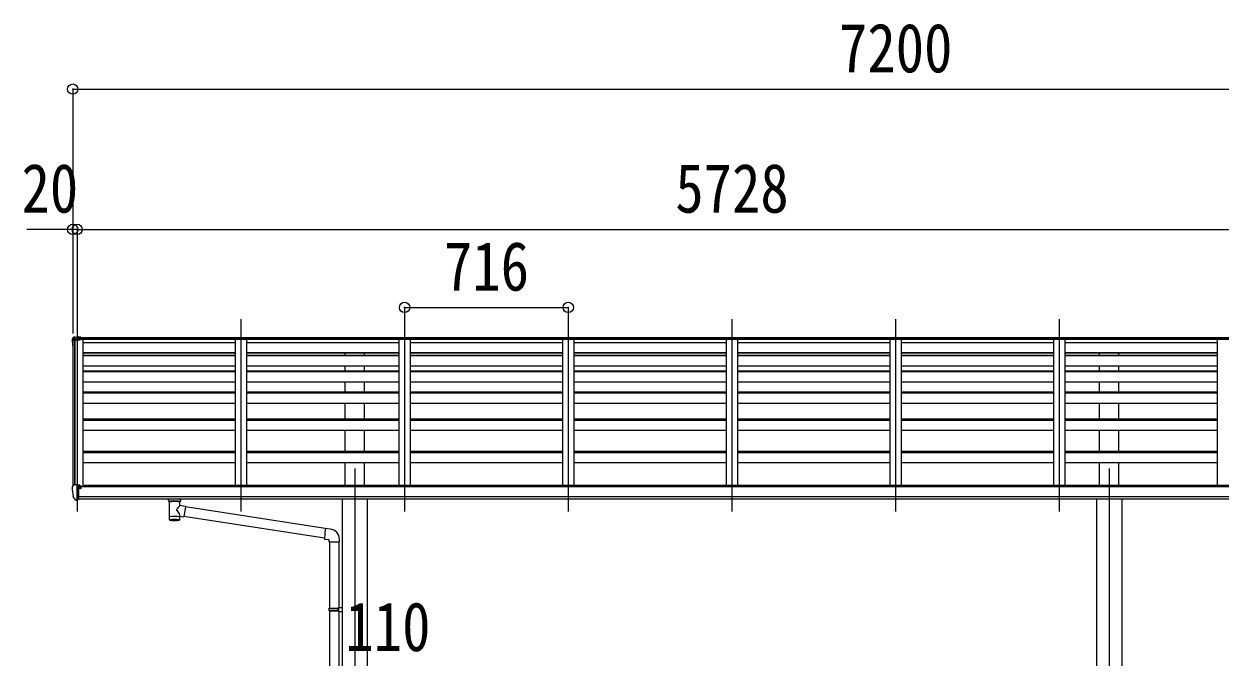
# Model space of a CAD drawing. Units: millimetres at full size. Extents: x -12578 to 12718, y -8779 to 8681.
# Drawn here: x 1707 to 6940, y -3323 to -552 of the extents above; entities that cross this region are included whole.
import ezdxf
from ezdxf.enums import TextEntityAlignment as Align

# ---------------------------------------------------------------- set-up
doc = ezdxf.new("R2010")
doc.units = ezdxf.units.MM
doc.header["$LTSCALE"] = 45
doc.header["$PDMODE"] = 32
doc.header["$PDSIZE"] = 45
for name, color, linetype, lineweight in [('0-1_本体', 4, 'Continuous', 9), ('0-2_部品', 7, 'Continuous', 9), ('0-8_PARTS2', 2, 'Continuous', 9), ('0-A_寸法', 6, 'Continuous', 9)]:
    doc.layers.add(name, color=color, linetype=linetype, lineweight=lineweight)
doc.styles.add('ＭＳ ゴシック', font='')
doc.styles.get('ＭＳ ゴシック').set_extended_font_data('MS Gothic')

msp = doc.modelspace()

# ---------------------------------------------------------------- linework, layer by layer
at = {"layer": '0-1_本体'}
for p, q in [((1920.1, -1935.35), (1920.08, -2575.47)), ((1921.04, -1934.51), (1928.87, -1934.1)), ((1929.08, -1934.09), (1929.08, -2568.92)), ((1929.78, -2568.92), (1929.78, -1934.09)), ((7656.08, -1931.62), (1952.09, -1931.62)), ((7656.08, -1932.53), (1952.09, -1932.53)), ((1955.59, -1924.42), (7652.58, -1924.42)), ((7652.58, -1926), (1955.59, -1926)), ((1965.08, -1932.53), (1965.08, -2578.73)), ((2631.08, -1932.53), (2631.08, -2572.32)), ((2681.08, -1932.53), (2681.08, -2572.32)), ((3347.08, -1932.53), (3347.08, -2572.32)), ((3397.08, -1932.53), (3397.08, -2572.32)), ((4063.08, -1932.53), (4063.08, -2572.32)), ((4113.08, -1932.53), (4113.08, -2572.32)), ((4779.08, -1932.53), (4779.08, -2572.32)), ((4829.08, -1932.53), (4829.08, -2572.32)), ((5495.08, -1932.53), (5495.08, -2572.32)), ((5545.08, -1932.53), (5545.08, -2572.32)), ((6211.08, -1932.53), (6211.08, -2572.32)), ((6261.08, -1932.53), (6261.08, -2572.32)), ((6927.08, -1932.53), (6927.08, -2572.32)), ((2631.08, -1947.73), (1965.08, -1947.73)), ((3347.08, -1947.73), (2681.08, -1947.73)), ((4063.08, -1947.73), (3397.08, -1947.73)), ((4779.08, -1947.73), (4113.08, -1947.73)), ((5495.08, -1947.73), (4829.08, -1947.73)), ((6211.08, -1947.73), (5545.08, -1947.73)), ((6927.08, -1947.73), (6261.08, -1947.73)), ((2631.08, -1991.26), (1965.08, -1991.26)), ((2631.08, -1992.33), (1965.08, -1992.33)), ((2631.08, -1993.64), (1965.08, -1993.64)), ((1965.08, -2002.47), (2631.08, -2002.47)), ((2631.08, -2005.05), (1965.08, -2005.05)), ((3347.08, -1991.26), (2681.08, -1991.26)), ((3347.08, -1992.33), (2681.08, -1992.33)), ((3347.08, -1993.64), (2681.08, -1993.64)), ((2681.08, -2002.47), (3347.08, -2002.47)), ((3347.08, -2005.05), (2681.08, -2005.05)), ((3111.58, -2002.47), (3111.58, -1993.64)), ((3196.58, -2002.47), (3196.58, -1993.64)), ((4063.08, -1991.26), (3397.08, -1991.26)), ((4063.08, -1992.33), (3397.08, -1992.33)), ((4063.08, -1993.64), (3397.08, -1993.64)), ((3397.08, -2002.47), (4063.08, -2002.47)), ((4063.08, -2005.05), (3397.08, -2005.05)), ((4779.08, -1991.26), (4113.08, -1991.26)), ((4779.08, -1992.33), (4113.08, -1992.33)), ((4779.08, -1993.64), (4113.08, -1993.64)), ((4113.08, -2002.47), (4779.08, -2002.47)), ((4779.08, -2005.05), (4113.08, -2005.05)), ((5495.08, -1991.26), (4829.08, -1991.26)), ((5495.08, -1992.33), (4829.08, -1992.33)), ((5495.08, -1993.64), (4829.08, -1993.64)), ((4829.08, -2002.47), (5495.08, -2002.47)), ((5495.08, -2005.05), (4829.08, -2005.05)), ((6211.08, -1991.26), (5545.08, -1991.26)), ((6211.08, -1992.33), (5545.08, -1992.33)), ((6211.08, -1993.64), (5545.08, -1993.64)), ((5545.08, -2002.47), (6211.08, -2002.47)), ((6211.08, -2005.05), (5545.08, -2005.05)), ((6927.08, -1991.26), (6261.08, -1991.26)), ((6927.08, -1992.33), (6261.08, -1992.33)), ((6927.08, -1993.64), (6261.08, -1993.64)), ((6261.08, -2002.47), (6927.08, -2002.47)), ((6927.08, -2005.05), (6261.08, -2005.05)), ((6411.58, -2002.47), (6411.58, -1993.64)), ((6496.58, -2002.47), (6496.58, -1993.64)), ((2631.08, -2049.79), (1965.08, -2049.79)), ((1965.08, -2070.38), (2631.08, -2070.38)), ((1965.08, -2073.95), (2631.08, -2073.95)), ((3347.08, -2049.79), (2681.08, -2049.79)), ((2681.08, -2070.38), (3347.08, -2070.38)), ((2681.08, -2073.95), (3347.08, -2073.95)), ((3111.58, -2070.38), (3111.58, -2049.79)), ((3196.58, -2070.38), (3196.58, -2049.79)), ((4063.08, -2049.79), (3397.08, -2049.79)), ((3397.08, -2070.38), (4063.08, -2070.38)), ((3397.08, -2073.95), (4063.08, -2073.95)), ((4779.08, -2049.79), (4113.08, -2049.79)), ((4113.08, -2070.38), (4779.08, -2070.38)), ((4113.08, -2073.95), (4779.08, -2073.95)), ((5495.08, -2049.79), (4829.08, -2049.79)), ((4829.08, -2070.38), (5495.08, -2070.38)), ((4829.08, -2073.95), (5495.08, -2073.95)), ((6211.08, -2049.79), (5545.08, -2049.79)), ((5545.08, -2070.38), (6211.08, -2070.38)), ((5545.08, -2073.95), (6211.08, -2073.95)), ((6927.08, -2049.79), (6261.08, -2049.79)), ((6261.08, -2070.38), (6927.08, -2070.38)), ((6261.08, -2073.95), (6927.08, -2073.95)), ((6411.58, -2070.38), (6411.58, -2049.79)), ((6496.58, -2070.38), (6496.58, -2049.79)), ((1965.08, -2118.49), (2631.08, -2118.49)), ((2681.08, -2118.49), (3347.08, -2118.49)), ((3111.58, -2162.94), (3111.58, -2118.49)), ((3196.58, -2162.94), (3196.58, -2118.49)), ((3397.08, -2118.49), (4063.08, -2118.49)), ((4113.08, -2118.49), (4779.08, -2118.49)), ((4829.08, -2118.49), (5495.08, -2118.49)), ((5545.08, -2118.49), (6211.08, -2118.49)), ((6261.08, -2118.49), (6927.08, -2118.49)), ((6411.58, -2162.94), (6411.58, -2118.49)), ((6496.58, -2162.94), (6496.58, -2118.49)), ((1965.08, -2162.94), (2631.08, -2162.94)), ((2631.08, -2167.6), (1965.08, -2167.6)), ((2681.08, -2162.94), (3347.08, -2162.94)), ((3347.08, -2167.6), (2681.08, -2167.6)), ((3397.08, -2162.94), (4063.08, -2162.94)), ((4063.08, -2167.6), (3397.08, -2167.6)), ((4113.08, -2162.94), (4779.08, -2162.94)), ((4779.08, -2167.6), (4113.08, -2167.6)), ((4829.08, -2162.94), (5495.08, -2162.94)), ((5495.08, -2167.6), (4829.08, -2167.6)), ((5545.08, -2162.94), (6211.08, -2162.94)), ((6211.08, -2167.6), (5545.08, -2167.6)), ((6261.08, -2162.94), (6927.08, -2162.94)), ((6927.08, -2167.6), (6261.08, -2167.6)), ((1965.08, -2211.87), (2631.08, -2211.87)), ((2681.08, -2211.87), (3347.08, -2211.87)), ((3111.58, -2280.14), (3111.58, -2211.87)), ((3196.58, -2280.14), (3196.58, -2211.87)), ((3397.08, -2211.87), (4063.08, -2211.87)), ((4113.08, -2211.87), (4779.08, -2211.87)), ((4829.08, -2211.87), (5495.08, -2211.87)), ((5545.08, -2211.87), (6211.08, -2211.87)), ((6261.08, -2211.87), (6927.08, -2211.87)), ((6411.58, -2280.14), (6411.58, -2211.87)), ((6496.58, -2280.14), (6496.58, -2211.87)), ((1965.08, -2280.14), (2631.08, -2280.14)), ((1965.08, -2285.87), (2631.08, -2285.87)), ((2681.08, -2280.14), (3347.08, -2280.14)), ((2681.08, -2285.87), (3347.08, -2285.87)), ((3397.08, -2280.14), (4063.08, -2280.14)), ((3397.08, -2285.87), (4063.08, -2285.87)), ((4113.08, -2280.14), (4779.08, -2280.14)), ((4113.08, -2285.87), (4779.08, -2285.87)), ((4829.08, -2280.14), (5495.08, -2280.14)), ((4829.08, -2285.87), (5495.08, -2285.87)), ((5545.08, -2280.14), (6211.08, -2280.14)), ((5545.08, -2285.87), (6211.08, -2285.87)), ((6261.08, -2280.14), (6927.08, -2280.14)), ((6261.08, -2285.87), (6927.08, -2285.87)), ((1965.08, -2329.81), (2631.08, -2329.81)), ((2681.08, -2329.81), (3347.08, -2329.81)), ((3111.58, -2421.54), (3111.58, -2329.81)), ((3196.58, -2421.54), (3196.58, -2329.81)), ((3397.08, -2329.81), (4063.08, -2329.81)), ((4113.08, -2329.81), (4779.08, -2329.81)), ((4829.08, -2329.81), (5495.08, -2329.81)), ((5545.08, -2329.81), (6211.08, -2329.81)), ((6261.08, -2329.81), (6927.08, -2329.81)), ((6411.58, -2421.54), (6411.58, -2329.81)), ((6496.58, -2421.54), (6496.58, -2329.81)), ((1965.08, -2421.54), (2631.08, -2421.54)), ((1965.08, -2428.34), (2631.08, -2428.34)), ((2681.08, -2421.54), (3347.08, -2421.54)), ((2681.08, -2428.34), (3347.08, -2428.34)), ((3397.08, -2421.54), (4063.08, -2421.54)), ((3397.08, -2428.34), (4063.08, -2428.34)), ((4113.08, -2421.54), (4779.08, -2421.54)), ((4113.08, -2428.34), (4779.08, -2428.34)), ((4829.08, -2421.54), (5495.08, -2421.54)), ((4829.08, -2428.34), (5495.08, -2428.34)), ((5545.08, -2421.54), (6211.08, -2421.54)), ((5545.08, -2428.34), (6211.08, -2428.34)), ((6261.08, -2421.54), (6927.08, -2421.54)), ((6261.08, -2428.34), (6927.08, -2428.34)), ((1965.08, -2471.89), (2631.08, -2471.89)), ((2681.08, -2471.89), (3347.08, -2471.89)), ((3111.58, -2572.32), (3111.58, -2471.89)), ((3196.58, -2572.32), (3196.58, -2471.89)), ((3397.08, -2471.89), (4063.08, -2471.89)), ((4113.08, -2471.89), (4779.08, -2471.89)), ((4829.08, -2471.89), (5495.08, -2471.89)), ((5545.08, -2471.89), (6211.08, -2471.89)), ((6261.08, -2471.89), (6927.08, -2471.89)), ((6411.58, -2572.32), (6411.58, -2471.89)), ((6496.58, -2572.32), (6496.58, -2471.89)), ((7661.58, -2578.73), (1946.58, -2578.73)), ((7638.08, -2572.32), (1970.08, -2572.32)), ((1970.08, -2578.73), (1970.08, -2572.4)), ((1946.58, -2620.33), (7661.58, -2620.33)), ((7661.58, -2632.17), (1946.58, -2632.1)), ((3099.08, -2632.11), (3099.08, -5785.23)), ((3209.08, -2632.12), (3209.08, -5785.23)), ((6399.08, -2632.16), (6399.08, -5785.23)), ((6509.08, -2632.16), (6509.08, -5785.23))]:
    msp.add_line(p, q, dxfattribs=at)
msp.add_circle((1954.06, -2583.84), 3, dxfattribs=at)
msp.add_arc((1921.09, -1935.51), 1, 93, 173.32986, dxfattribs=at)
at = {"layer": '0-2_部品'}
for p, q in [((1918.09, -1931.91), (1918.09, -1936)), ((1918.09, -1936.68), (1918.09, -1936)), ((1923.11, -1923.76), (1918.63, -1930.19)), ((1918.63, -1930.19), (1918.63, -1933.71)), ((1919.59, -1936.68), (1919.59, -1936)), ((1924.29, -1925.2), (1919.87, -1932.61)), ((1928.98, -1931.93), (1920.93, -1932.32)), ((1928.98, -1932.59), (1920.93, -1933.01)), ((1921.01, -1934.51), (1929.02, -1934.09)), ((1930.12, -1922.95), (1923.87, -1923.34)), ((1924.29, -1925.2), (1940.09, -1924.36)), ((1924.43, -1924.07), (1924.43, -1924.8)), ((1928.98, -1932.59), (1952.09, -1931.19)), ((1929.02, -1934.09), (1952.09, -1934.09)), ((1940.09, -1922.35), (1936.05, -1922.59)), ((1940.09, -1923.12), (1940.09, -1922.35)), ((1955.59, -1923.29), (1940.09, -1922.35)), ((1940.09, -1922.35), (1940.09, -1923.12)), ((1940.09, -1923.12), (1940.09, -1923.84)), ((1940.09, -1926.76), (1940.09, -1924.36)), ((1955.59, -1925.18), (1940.09, -1924.36)), ((1955.59, -1927.58), (1952.09, -1927.4)), ((1955.59, -1928.88), (1952.09, -1928.88)), ((1952.09, -1931.19), (1952.09, -1934.09)), ((1955.59, -1923.29), (1955.59, -1924.06)), ((1955.59, -1924.06), (1955.59, -1924.79)), ((1955.59, -1924.79), (1955.59, -1925.18)), ((1955.59, -1925.18), (1955.59, -1927.58)), ((1955.59, -1928.88), (1955.59, -1927.58)), ((1918.08, -2578.29), (1918.08, -2578.92)), ((1924.99, -2569.49), (1920.93, -2575.3)), ((1940.08, -2637.42), (1940.08, -2568.92)), ((1941.58, -2569.84), (1940.08, -2569.84)), ((1946.58, -2578.65), (1940.08, -2578.26)), ((1941.58, -2569.84), (1941.58, -2576.01)), ((1951.26, -2571.34), (1941.58, -2570.62)), ((1941.58, -2573.61), (1955.58, -2573.66)), ((1951.06, -2583.84), (1951.58, -2583.84)), ((1951.58, -2583.84), (1951.88, -2583.84)), ((1952.08, -2573.65), (1952.08, -2571.75)), ((1956.58, -2574.77), (1956.58, -2578.73)), ((1932.46, -2635.61), (1922.71, -2620.23)), ((1938.58, -2637.33), (1934.87, -2637.1)), ((1938.58, -2637.33), (1940.08, -2637.42)), ((1940.08, -2635.22), (1940.58, -2635.22)), ((1940.58, -2635.22), (1941.08, -2634.22)), ((1946.58, -2634.22), (1941.08, -2634.22)), ((2338.58, -2638.22), (2338.58, -2632.1)), ((2342.68, -2642.72), (2342.67, -2723.01)), ((2388.48, -2660.29), (2388.48, -2642.71)), ((2413.7, -2664.2), (2388.48, -2660.29)), ((2392.58, -2638.22), (2392.58, -2632.1)), ((2413.7, -2664.2), (2406.68, -2709.46)), ((3025.15, -2761.12), (2413.39, -2666.21)), ((2388.5, -2723.01), (2388.48, -2706.38)), ((2388.48, -2706.64), (2406.68, -2709.46)), ((3021.48, -2803.05), (2406.95, -2707.72)), ((3046, -2762.68), (3025.17, -2760.86)), ((3041.08, -2818.43), (3087.08, -2818.43)), ((3043.08, -2818.43), (3043.08, -3108.71)), ((3085.08, -2818.43), (3085.08, -3106.15)), ((3087.08, -2818.43), (3087.08, -2807.51)), ((3041.08, -3110.71), (3042.08, -3108.71)), ((3041.08, -3110.71), (3085.08, -3110.71)), ((3041.08, -3110.71), (3041.08, -3118.71)), ((3041.08, -3118.71), (3085.08, -3118.71)), ((3041.08, -3118.71), (3042.08, -3120.71)), ((3042.08, -3108.71), (3085.08, -3108.71)), ((3042.08, -3120.71), (3085.08, -3120.71)), ((3043.08, -3120.71), (3043.08, -4114.89)), ((3080.61, -3110.71), (3080.18, -3108.71)), ((3083.08, -3106.21), (3099.08, -3105.74)), ((3083.08, -3108.21), (3083.08, -3106.21)), ((3083.08, -3108.21), (3085.08, -3108.21)), ((3083.08, -3123.21), (3083.08, -3121.21)), ((3083.08, -3123.21), (3099.08, -3123.68)), ((3085.08, -3123.27), (3085.08, -4112.34)), ((3099.08, -3105.74), (3099.08, -3123.68))]:
    msp.add_line(p, q, dxfattribs=at)
for points in [[(1923.87, -1923.34), (1923.99, -1923.34), (1924.33, -1923.56), (1924.43, -1924.07)], [(1924.43, -1924.8), (1924.37, -1925.01), (1924.29, -1925.2)], [(1928.98, -1931.93), (1952.09, -1930.55), (1952.09, -1931.19)], [(1940.09, -1924.36), (1940.09, -1923.84), (1940.09, -1923.12)], [(1940.09, -1926.76), (1952.09, -1927.18), (1952.09, -1930.55)], [(1940.08, -2568.92), (1928.08, -2568.92), (1925.75, -2569.06)], [(1946.58, -2634.22), (1946.58, -2576.01), (1941.58, -2576.01)], [(1951.26, -2571.34), (1951.43, -2571.36), (1951.58, -2571.39), (1951.73, -2571.43), (1951.85, -2571.48), (1951.95, -2571.54), (1952.02, -2571.61), (1952.07, -2571.68), (1952.08, -2571.75)], [(1951.88, -2582.65), (1951.88, -2583.84), (1956.58, -2583.84)], [(1956.58, -2582.22), (1956.58, -2583.84), (1957.06, -2583.84)], [(1940.08, -2623.53), (1943.25, -2623.12), (1946.58, -2622.69)], [(2338.62, -2638.28), (2338.6, -2637.92), (2338.84, -2636.96), (2339.36, -2636.08), (2340.17, -2635.24), (2341.28, -2634.44), (2342.68, -2633.72)], [(2338.62, -2638.16), (2338.6, -2638.52), (2338.84, -2639.48), (2339.36, -2640.36), (2340.17, -2641.2), (2341.28, -2642), (2342.68, -2642.72)], [(2388.48, -2633.73), (2388.72, -2633.82), (2390.07, -2634.56), (2391.18, -2635.41), (2391.94, -2636.27), (2392.4, -2637.17), (2392.57, -2638.06)], [(2388.48, -2642.71), (2388.72, -2642.61), (2390.07, -2641.88), (2391.18, -2641.03), (2391.94, -2640.17), (2392.4, -2639.27), (2392.57, -2638.38)], [(3025.17, -2760.86), (3021.16, -2806.68), (3041.08, -2808.43), (3041.08, -2818.43)], [(3080.61, -3110.71), (3080.61, -3118.71), (3080.18, -3120.71)], [(3083.08, -3121.21), (3085.08, -3121.21), (3085.08, -3108.21)]]:
    msp.add_lwpolyline(points, dxfattribs=at)
for centre, radius, start, end in [((1921.08, -1936), 2.99, 92.88363, 179.89821), ((1921.35, -1935.52), 3.27, 116.90088, 146.38921), ((1921.09, -1936), 1.5, 92.88363, 179.89821), ((1923.93, -1924.34), 1, 93.49169, 145.07667), ((1920.66, -1719.51), 203.67, 272.66471, 274.33431), ((2118.58, -1936.68), 200.5, 180.00038, 188.11165), ((2118.59, -1936.33), 199.01, 180.00039, 184.08805), ((2118.59, -1936.68), 199.01, 180.00039, 184.08802), ((1921.08, -2578.29), 3, 93, 180), ((2110.57, -2578.92), 192.49, 180.0008, 192.1233), ((1925.81, -2570.06), 1, 93.5, 145), ((1954.08, -2583.84), 2.5, 151.64236, 180), ((1954.08, -2583.84), 2.5, 0, 151.64236), ((1925.31, -2618.73), 3, 191.83348, 210), ((1935.06, -2634.11), 3, 210, 266.5), ((2355.65, -2683.44), 51.38, 92.46126, 104.61963), ((2375.54, -2683.44), 51.38, 75.38037, 87.53874), ((3042.08, -2807.51), 45, 0, 85)]:
    msp.add_arc(centre, radius, start, end, dxfattribs=at)
for centre, major_axis, ratio, start_param, end_param in [((1921.09, -1931.91), (0, -3.01), 0.996195, 4.1015237, 4.712389), ((1921.09, -1935.87), (-0.11, 3.55), 0.844901, 0.0150814, 0.3799029), ((1955.58, -2574.77), (-0.02, 1.1), 0.906239, 4.6917496, 6.2625459), ((2365.58, -2643.91), (-22.91, -0.42), 0.072511, 4.711586, 6.2823824), ((2365.61, -2642.28), (-22.91, -0.42), 0.072511, 4.711586, 6.2823824), ((2365.56, -2642.29), (22.92, -0.42), 0.07247, 0.0008089, 1.5716053), ((2365.56, -2643.91), (22.92, -0.42), 0.07247, 0.0008089, 1.5716053), ((2368.14, -2682.49), (20.32, 22.25), 0.045535, 4.9756507, 6.2441899), ((2376.58, -2638.22), (16, 0), 0.361356, 0, 0.0194874), ((2376.58, -2638.22), (16, 0), 0.361356, 6.2636979, 6.2831853), ((2365.58, -2723.01), (22.92, 0), 0.101955, 6.2829723, 9.4248207), ((2365.58, -2710.57), (22.91, 0), 0.122865, 6.2831853, 9.424778), ((2365.58, -2679.84), (-22.81, 26.62), 0.234429, 3.1563334, 4.5976381), ((2365.58, -2723.01), (22.92, 0), 0.101955, 3.1415499, 6.2833984)]:
    msp.add_ellipse(centre, major_axis=major_axis, ratio=ratio, start_param=start_param, end_param=end_param, dxfattribs=at)
at = {"layer": '0-8_PARTS2'}
for p, q in [((1940.09, -1844.45), (1940.08, -2686)), ((2656.09, -1844.45), (2656.08, -2686)), ((3372.09, -1844.45), (3372.08, -2686)), ((4088.09, -1844.45), (4088.08, -2686)), ((4804.09, -1844.45), (4804.08, -2686)), ((5520.09, -1844.45), (5520.08, -2686)), ((6236.09, -1844.45), (6236.08, -2686)), ((3154.08, -2497.2), (3154.08, -6003.23)), ((6454.08, -2497.2), (6454.08, -6008.76))]:
    msp.add_line(p, q, dxfattribs=at)
at = {"layer": '0-A_寸法'}
for p, q in [((1920.1, -837.45), (1920.1, -1451.34)), ((1920.1, -837.45), (9120.06, -837.45)), ((1920.1, -1451.34), (1720.1, -1451.34)), ((1920.1, -1451.34), (1920.1, -1906.91)), ((1940.09, -1451.34), (1920.1, -1451.34)), ((1940.09, -1451.34), (1940.09, -1906.91)), ((1940.09, -1451.34), (7668.07, -1451.34)), ((1940.09, -1451.34), (1940.09, -1906.91)), ((3372.09, -1792.78), (3372.09, -1910.38)), ((3372.09, -1792.78), (4088.09, -1792.78)), ((4088.09, -1792.78), (4088.09, -1910.38))]:
    msp.add_line(p, q, dxfattribs=at)
for p in [(1920.1, -837.45), (1920.1, -1451.34), (1940.09, -1451.34), (3372.09, -1792.78), (4088.09, -1792.78)]:
    msp.add_point(p, dxfattribs=at)

# ---------------------------------------------------------------- texts
at = {"layer": '0-A_寸法', "color": 7, "style": 'ＭＳ ゴシック', "width": 0.85}
for s, p in [('7200', (5272.58, -828.45)), ('20', (1696.35, -1442.34)), ('5728', (4556.58, -1442.34)), ('716', (3544.46, -1783.78)), ('110', (3113.46, -3361.26))]:
    msp.add_text(s, height=214.4, dxfattribs=at).set_placement(p, align=Align.BOTTOM_LEFT)

doc.saveas('drawing.dxf')
